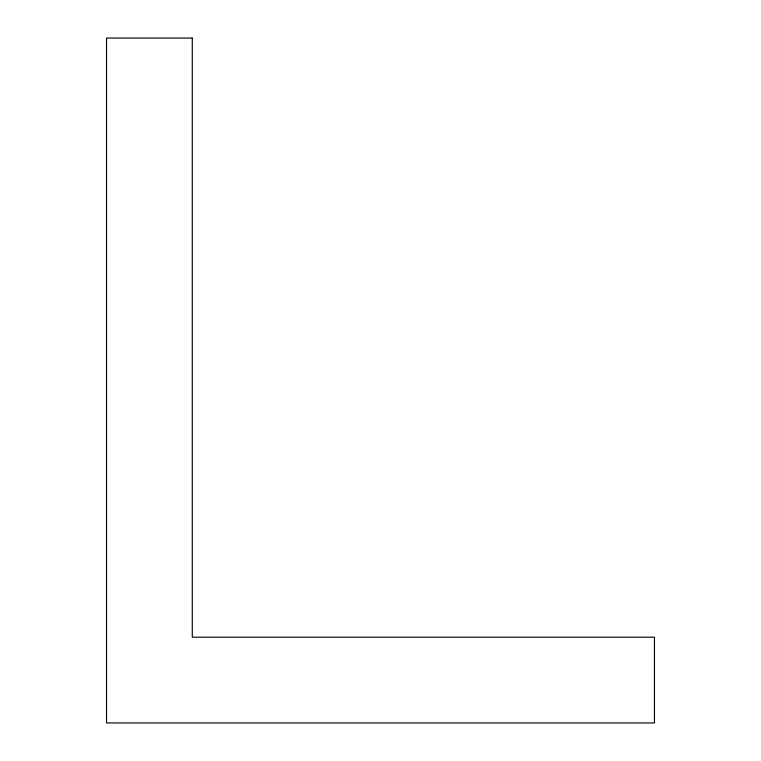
<?xml version="1.0" encoding="UTF-8"?>
<svg xmlns="http://www.w3.org/2000/svg" width="761" height="761" viewBox="0 0 761 761"><rect width="100%" height="100%" fill="white"/><g stroke="black" fill="none" stroke-linecap="round" stroke-linejoin="round"><path stroke-width="1.14" d="M192.286 38.05L106.54 38.05L106.54 722.95L654.46 722.95L654.46 637.204L192.286 637.204L192.286 38.05"/></g></svg>
